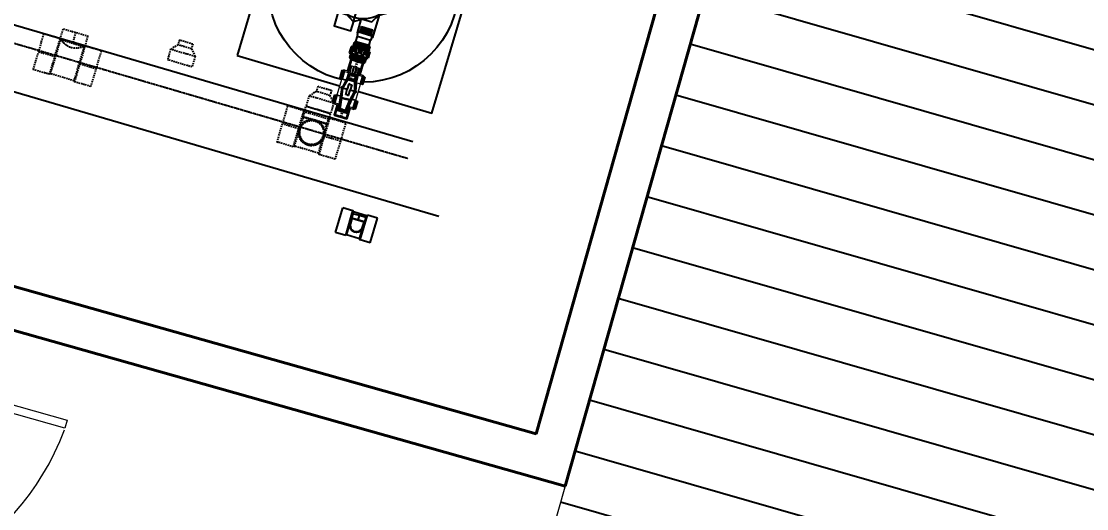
# Model space of a CAD drawing. Header units: millimetres. Extents: x -361340115 to 361596335, y -276742102 to 277032639.
# Drawn here: x 158761 to 163796, y 175556 to 177861 of the extents above; entities that cross this region are included whole.
import ezdxf

# ---------------------------------------------------------------- set-up
doc = ezdxf.new("R2010")
doc.units = ezdxf.units.MM
doc.header["$MEASUREMENT"] = 0
doc.linetypes.add('CENTER', pattern=[2, 1.25, -0.25, 0.25, -0.25])
doc.linetypes.add('COLD_WATER', pattern=[10.5, 6.5, -2, 0, -2])
for name, color, linetype in [('A-CORE-OTLN', 160, 'Continuous'), ('A-WALL-PATT', 251, 'Continuous'), ('H-N-FITTING-35', 2, 'Continuous'), ('ID BDS LINE -RED', 1, 'Continuous'), ('MEP-H-N-CWATR-50CW', 3, 'COLD_WATER')]:
    doc.layers.add(name, color=color, linetype=linetype)
for name, color, linetype, lineweight in [('A-DOOR', 1, 'Continuous', 9), ('H-ONG NUOC LANH', 3, 'Continuous', 35), ('KT-Net cat', 1, 'Continuous', 40), ('KT-Net thay', 7, 'Continuous', 15), ('L3-TBCQ', 147, 'Continuous', 13)]:
    doc.layers.add(name, color=color, linetype=linetype, lineweight=lineweight)
doc.layers.add('MEP', color=130, linetype='Continuous', plot=False)

# ---------------------------------------------------------------- blocks, each defined once
blk = doc.blocks.new('1.2 clear door')
for points in [[(50, 200), (50, 1400), (90, 1400), (90, 200)], [(0, 0), (50, 0), (50, 200), (0, 200)], [(1250, 0), (1300, 0), (1300, 200), (1250, 200)]]:
    blk.add_lwpolyline(points, close=True)
at = {"color": 8}
blk.add_arc((-2.6, 150), 1253.7, 2.4839, 85.3943, dxfattribs=at)
blk = doc.blocks.new('SAND FILTER')
for p, q in [((498.9, -450.3), (228.7, -293.5)), ((460.7, -510.1), (204.6, -331.2)), ((480, -311), (480, -649.4))]:
    blk.add_line(p, q)
blk.add_lwpolyline([(0, -960.2), (960, -960.2), (960, -0.2), (0, -0.2)], close=True)
for points in [[(502.7, -324.3), (502.7, -283.1), (571, -283.1), (571, -360.3)], [(440.5, -333.7), (395.2, -333.7), (372.5, -373)], [(522.6, -335.8), (479.8, -311), (436.9, -335.8)], [(587, -373), (564.4, -333.7), (519, -333.7)], [(376.1, -370.9), (333.3, -395.6), (333.3, -445.1)], [(626.3, -445.1), (626.3, -395.6), (583.4, -370.9)], [(333.3, -440.9), (310.6, -480.2), (333.3, -519.5)], [(626.3, -519.5), (649, -480.2), (626.3, -440.9)], [(333.5, -515.3), (333.5, -564.8), (376.4, -589.5)], [(583.4, -589.5), (626.3, -564.8), (626.3, -515.3)], [(372.8, -587.4), (395.4, -626.7), (440.7, -626.7)], [(512.4, -630.6), (512.4, -696), (590, -696), (590, -585.8)], [(519.3, -626.7), (564.6, -626.7), (587.2, -587.4)], [(399.3, -626.7), (399.3, -696), (481.8, -696), (481.8, -648.2)], [(436.9, -624.6), (479.8, -649.4), (522.6, -624.6)]]:
    blk.add_lwpolyline(points)
for radius in [450, 150.6, 54.2]:
    blk.add_circle((479.8, -480.2), radius)
for centre, radius, start, end in [((216.7, -312.4), 22.4, 57.4635, 237.4635), ((479.8, -480.2), 35.5, 230.4775, 64.4496)]:
    blk.add_arc(centre, radius, start, end)
blk = doc.blocks.new('rac co')
for p, q in [((-70.2, 99.7), (-69.8, 99.7)), ((-69.8, 99.7), (-69.8, 71.9)), ((-69.8, 99.7), (-65.4, 99.7)), ((65.8, 102.4), (-65.8, 102.4)), ((-65.4, 99.7), (-65.4, 71.9)), ((64.6, 104.8), (-64.6, 104.8)), ((-64.1, 99.7), (-64.1, 71.9)), ((-64.1, 99.7), (-56.8, 99.7)), ((-56.8, 99.7), (-56.8, 71.9)), ((-56.8, 99.7), (-53, 99.7)), ((54.1, 112.1), (-54.1, 112.1)), ((-53, 99.7), (-53, 71.9)), ((-41.3, 99.7), (-41.3, 71.9)), ((-41.3, 99.7), (-28.6, 99.7)), ((-28.6, 99.7), (-28.6, 71.9)), ((-28.6, 99.7), (-26.4, 99.7)), ((-26.4, 99.7), (-26.4, 71.9)), ((-7.3, 99.7), (-7.3, 71.9)), ((-7.3, 99.7), (7.3, 99.7)), ((7.3, 99.7), (7.3, 71.9)), ((26.4, 99.7), (26.4, 71.9)), ((26.4, 99.7), (28.6, 99.7)), ((28.6, 99.7), (28.6, 71.9)), ((28.6, 99.7), (41.3, 99.7)), ((41.3, 99.7), (41.3, 71.9)), ((53, 99.7), (53, 71.9)), ((53, 99.7), (56.8, 99.7)), ((56.8, 99.7), (56.8, 71.9)), ((56.8, 99.7), (64.1, 99.7)), ((64.1, 99.7), (64.1, 71.9)), ((65.4, 99.7), (65.4, 71.9)), ((65.4, 99.7), (69.8, 99.7)), ((69.8, 99.7), (69.8, 71.9)), ((69.8, 99.7), (70.2, 99.7)), ((-78.2, 60.9), (-84.2, 54.9)), ((-61.9, 41.7), (-84.2, 41.7)), ((-84.2, 0), (-79.5, 0)), ((-79.5, 0), (-79.5, 41.7)), ((70.2, 60.9), (-70.2, 60.9)), ((-64.1, 71.9), (-69.8, 71.9)), ((-61.9, 0), (-61.9, 41.7)), ((-61.9, 0), (-42.9, 0)), ((-41.3, 71.9), (-56.8, 71.9)), ((-42.9, 0), (-42.9, 41.7)), ((-11, 41.7), (-42.9, 41.7)), ((-42.9, 0), (-39.6, 0)), ((-39.6, 0), (-39.6, 41.7)), ((-7.3, 71.9), (-28.6, 71.9)), ((-11, 0), (-11, 41.7)), ((-11, 0), (11, 0)), ((28.6, 71.9), (7.3, 71.9)), ((11, 0), (11, 41.7)), ((42.9, 41.7), (11, 41.7)), ((39.6, 0), (39.6, 41.7)), ((39.6, 0), (42.9, 0)), ((56.8, 71.9), (41.3, 71.9)), ((42.9, 0), (42.9, 41.7)), ((42.9, 0), (61.9, 0)), ((61.9, 0), (61.9, 41.7)), ((84.2, 41.7), (61.9, 41.7)), ((69.8, 71.9), (64.1, 71.9)), ((78.2, 60.9), (84.2, 54.9)), ((79.5, 0), (79.5, 41.7)), ((79.5, 0), (84.2, 0)), ((-84.2, -1.6), (-78.2, -7.6)), ((70.2, -7.6), (-70.2, -7.6)), ((-70.2, -46.4), (-69.8, -46.4)), ((-69.8, -46.4), (-69.8, -18.6)), ((-64.1, -18.6), (-69.8, -18.6)), ((-69.8, -46.4), (-65.4, -46.4)), ((65.8, -49.1), (-65.8, -49.1)), ((-65.4, -46.4), (-65.4, -18.6)), ((64.6, -51.5), (-64.6, -51.5)), ((-64.1, -46.4), (-64.1, -18.6)), ((-64.1, -46.4), (-56.8, -46.4)), ((-56.8, -46.4), (-56.8, -18.6)), ((-41.3, -18.6), (-56.8, -18.6)), ((-56.8, -46.4), (-53, -46.4)), ((54.1, -58.9), (-54.1, -58.9)), ((-53, -46.4), (-53, -18.6)), ((-41.3, -46.4), (-41.3, -18.6)), ((-41.3, -46.4), (-28.6, -46.4)), ((-28.6, -46.4), (-28.6, -18.6)), ((-7.3, -18.6), (-28.6, -18.6)), ((-28.6, -46.4), (-26.4, -46.4)), ((-26.4, -46.4), (-26.4, -18.6)), ((-7.3, -46.4), (-7.3, -18.6)), ((-7.3, -46.4), (7.3, -46.4)), ((7.3, -46.4), (7.3, -18.6)), ((28.6, -18.6), (7.3, -18.6)), ((26.4, -46.4), (26.4, -18.6)), ((26.4, -46.4), (28.6, -46.4)), ((28.6, -46.4), (28.6, -18.6)), ((28.6, -46.4), (41.3, -46.4)), ((41.3, -46.4), (41.3, -18.6)), ((56.8, -18.6), (41.3, -18.6)), ((53, -46.4), (53, -18.6)), ((53, -46.4), (56.8, -46.4)), ((56.8, -46.4), (56.8, -18.6)), ((56.8, -46.4), (64.1, -46.4)), ((64.1, -46.4), (64.1, -18.6)), ((69.8, -18.6), (64.1, -18.6)), ((65.4, -46.4), (65.4, -18.6)), ((65.4, -46.4), (69.8, -46.4)), ((69.8, -46.4), (69.8, -18.6)), ((69.8, -46.4), (70.2, -46.4)), ((84.2, -1.6), (78.2, -7.6))]:
    blk.add_line(p, q)
for points in [[(-84.2, -1.6), (-84.2, 54.9)], [(-78.2, 60.9), (78.2, 60.9)], [(84.2, 54.9), (84.2, -1.6)], [(78.2, -7.6), (-78.2, -7.6)]]:
    blk.add_lwpolyline(points)
for centre, start, end in [((-62.9, 102.4), 125, 180), ((62.9, 102.4), 0, 55), ((-62.9, -49.1), 180, 235), ((62.9, -49.1), 305, 0)]:
    blk.add_arc(centre, 2.93, start, end)
for points in [[(-70.2, 99.7), (-70.2, 60.9)], [(-65.8, 102.4), (-65.8, 99.7)], [(-54.1, 112.1), (-64.6, 104.8)], [(64.6, 104.8), (54.1, 112.1)], [(65.8, 99.7), (65.8, 102.4)], [(70.2, 60.9), (70.2, 99.7)], [(-70.2, -46.4), (-70.2, -7.6)], [(-65.8, -49.1), (-65.8, -46.4)], [(-54.1, -58.9), (-64.6, -51.5)], [(64.6, -51.5), (54.1, -58.9)], [(65.8, -46.4), (65.8, -49.1)], [(70.2, -7.6), (70.2, -46.4)]]:
    blk.add_open_spline(points, degree=1)
blk = doc.blocks.new('*U247')
at = {"lineweight": 25}
blk.add_line((30.5, 30), (30.5, -30), dxfattribs=at)
blk.add_wipeout([(-51.7, -35.8), (-51.7, 35.8), (-24, 35.8), (-20.8, 39), (-3.2, 39), (0, 35.8), (0, -35.8), (-3.2, -39), (-20.8, -39), (-24, -35.8)], dxfattribs=at)
for p, q in [((-51.7, 35.8), (-51.7, -35.8)), ((-51.7, 35.8), (-24, 35.8)), ((-24, 35.8), (-20.8, 39)), ((-24, 35.8), (-24, -35.8)), ((-3.2, 39), (-20.8, 39)), ((0, 35.8), (-3.2, 39)), ((0, 35.8), (0, -35.8)), ((3, 33.1), (0, 30)), ((3, -33.1), (3, 33.1)), ((3, 33.1), (6.1, 30)), ((9.1, 33.1), (6.1, 30)), ((6.1, 30), (6.1, -30)), ((9.1, -33.1), (9.1, 33.1)), ((9.1, 33.1), (12.2, 30)), ((15.2, 33.1), (12.2, 30)), ((12.2, 30), (12.2, -30)), ((15.2, -33.1), (15.2, 33.1)), ((15.2, 33.1), (18.3, 30)), ((21.3, 33.1), (18.3, 30)), ((18.3, 30), (18.3, -30)), ((21.3, -33.1), (21.3, 33.1)), ((21.3, 33.1), (24.4, 30)), ((27.4, 33.1), (24.4, 30)), ((24.4, 30), (24.4, -30)), ((27.4, -33.1), (27.4, 33.1)), ((27.4, 33.1), (30.5, 30)), ((-51.7, -35.8), (-24, -35.8)), ((-24, -35.8), (-20.8, -39)), ((-20.8, -39), (-3.2, -39)), ((0, -35.8), (-3.2, -39)), ((3, -33.1), (0, -30)), ((3, -33.1), (6.1, -30)), ((9.1, -33.1), (6.1, -30)), ((9.1, -33.1), (12.2, -30)), ((15.2, -33.1), (12.2, -30)), ((15.2, -33.1), (18.3, -30)), ((21.3, -33.1), (18.3, -30)), ((21.3, -33.1), (24.4, -30)), ((27.4, -33.1), (24.4, -30)), ((27.4, -33.1), (30.5, -30))]:
    blk.add_line(p, q, dxfattribs=at)
blk = doc.blocks.new('*U242')
blk.add_wipeout([(-2.2, 30), (270.6, 30), (270.6, -30), (-2.2, -30)])
at = {"color": 8, "linetype": 'COLD_WATER'}
blk.add_line((-2.2, 0), (270.6, 0), dxfattribs=at)
blk.add_lwpolyline([(-2.2, -30), (270.6, -30), (270.6, 30), (-2.2, 30)], close=True)
blk = doc.blocks.new('*U248')
blk.add_wipeout([(-43, 31.7), (-16.1, 31.7), (-16.1, 46.8), (-10.4, 56.8), (-10.3, 56.8), (-9.4, 58.1), (27.5, 58.1), (27.5, 45.8), (106.5, 45.8), (106.5, 49.1), (108.4, 49.1), (108.4, 58.1), (145.3, 58.1), (146.2, 56.8), (146.3, 56.8), (152.1, 46.8), (152.1, 31.7), (178.9, 31.7), (178.9, -31.7), (152.1, -31.7), (152.1, -46.7), (146.3, -56.7), (146.2, -56.7), (145.3, -58), (108.4, -58), (108.4, -49.1), (106.5, -49.1), (106.5, -45.8), (29.4, -45.8), (29.4, -49.1), (27.5, -49.1), (27.5, -58), (-9.4, -58), (-10.3, -56.7), (-10.4, -56.7), (-16.1, -46.7), (-16.1, -31.7), (-43, -31.7)]).translate(0, 0, -152.4).dxf.layer = 'L3-TBCQ'
at = {"layer": 'ID BDS LINE -RED'}
for p, q in [((-6.8, 18.6, -18.7), (68, 32.9, -18.7)), ((0, 13), (-6.8, 18.6, -18.7)), ((-6.8, 18.6, -18.7), (-6.8, 0, -18.7)), ((-6.8, -18.6, -18.7), (-6.8, 0, -18.7)), ((21.2, 17), (0, 13)), ((0, 13), (0, 0)), ((0, -13), (0, 0)), ((14, 0), (14, 9.6)), ((14, 9.6), (21.9, 9.6, -3.6)), ((14, 0), (14, -9.6)), ((22.7, 18.6, -3.6), (21.2, 18.4, -3.6)), ((21.2, 18.4, -3.6), (21.2, 17)), ((21.2, 17), (21.2, 9.6, -3.6)), ((21.9, 9.6, -3.6), (21.9, 0, -3.6)), ((21.9, -9.6, -3.6), (21.9, 0, -3.6)), ((68, 30.4, -11.7), (22.6, 18.7, -3.7)), ((22.6, 18.7, -3.7), (22.7, 18.6, -3.6)), ((22.7, 0, -3.6), (22.7, 18.6, -3.6)), ((22.7, 0, -3.6), (22.7, -18.6, -3.6)), ((66.8, 29.2, -9.1), (23, 17.5, -1.4)), ((23, 17.5, -1.4), (23, 0, -1.4)), ((23, -17.5, -1.4), (23, 0, -1.4)), ((41.7, 0, -4.7), (41.7, 7, -4.7)), ((41.7, 7, -4.7), (68, 7, -9.3)), ((41.7, 0, -4.7), (41.7, -7, -4.7)), ((68, 29.2, -11.7), (66.8, 29.2, -9.1)), ((173.1, 18.6, -18.7), (68, 32.9, -18.7)), ((113.3, 21.2, -3.7), (68, 30.4, -11.7)), ((69.4, 29.2, -9.1), (68, 29.2, -11.7)), ((68, 29.2, -11.7), (68, 7, -9.3)), ((94.2, 7, -4.7), (68, 7, -9.3)), ((112.9, 20.1, -1.4), (69.4, 29.2, -9.1)), ((94.2, 0, -4.7), (94.2, 7, -4.7)), ((94.2, 0, -4.7), (94.2, -7, -4.7)), ((113.3, 20.9, -3.7), (112.9, 20.1, -1.4)), ((112.9, 20.1, -1.4), (112.9, 0, -1.4)), ((112.9, -20.1, -1.4), (112.9, 0, -1.4)), ((113.3, 21.2, -3.7), (113.2, 0, -3.6)), ((113.3, -21.2, -3.7), (113.2, 0, -3.6)), ((114.7, 21, -3.6), (113.3, 21.2, -3.7)), ((114.7, 21, -3.6), (114.7, 0, 2.3)), ((166.3, 12.6), (114.7, 19.7)), ((114.7, -21, -3.6), (114.7, 0, 2.3)), ((166.3, 12.6), (173.1, 18.6, -18.7)), ((166.3, 0), (166.3, 12.6)), ((166.3, 0), (166.3, -12.6)), ((173.1, 18.6, -18.7), (173.1, 0, -18.7)), ((173.1, -18.6, -18.7), (173.1, 0, -18.7)), ((0, -13), (-6.8, -18.6, -18.7)), ((-6.8, -18.6, -18.7), (68, -32.9, -18.7)), ((21.2, -17), (0, -13)), ((14, -9.6), (21.9, -9.6, -3.6)), ((21.2, -17), (21.2, -9.6, -3.6)), ((21.2, -18.4, -3.6), (21.2, -17)), ((22.7, -18.6, -3.6), (21.2, -18.4, -3.6)), ((22.6, -18.7, -3.7), (22.7, -18.6, -3.6)), ((68, -30.4, -11.7), (22.6, -18.7, -3.7)), ((66.8, -29.2, -9.1), (23, -17.5, -1.4)), ((41.7, -7, -4.7), (68, -7, -9.3)), ((68, -29.2, -11.7), (66.8, -29.2, -9.1)), ((68, -29.2, -11.7), (68, -7, -9.3)), ((94.2, -7, -4.7), (68, -7, -9.3)), ((173.1, -18.6, -18.7), (68, -32.9, -18.7)), ((113.3, -21.2, -3.7), (68, -30.4, -11.7)), ((69.4, -29.2, -9.1), (68, -29.2, -11.7)), ((112.9, -20.1, -1.4), (69.4, -29.2, -9.1)), ((113.3, -20.9, -3.7), (112.9, -20.1, -1.4)), ((114.7, -21, -3.6), (113.3, -21.2, -3.7)), ((166.3, -12.6), (114.7, -19.7)), ((166.3, -12.6), (173.1, -18.6, -18.7))]:
    blk.add_line(p, q, dxfattribs=at)
at = {"layer": 'L3-TBCQ'}
for p, q in [((-16.1, 46.8, -154.9), (-10.4, 56.8, -154.9)), ((-10.4, 56.8, -154.9), (-10.3, 56.8, -149.6)), ((-10.3, 56.8, -149.6), (-9.4, 58.1, -148.5)), ((-9.4, 50.8, -126), (-10.3, 49, -125.8)), ((-9.4, 58.1, -148.5), (27.5, 58.1, -148.5)), ((-9.4, 58.1, -148.5), (-9.4, 50.8, -126)), ((27.5, 55.6, -136.8), (-9.4, 55.6, -136.8)), ((27.5, 50.8, -126), (-9.4, 50.8, -126)), ((27.5, 58.1, -148.5), (27.5, 25.2, -103.1)), ((145.3, 58.1, -148.5), (108.4, 58.1, -148.5)), ((108.4, 58.1, -148.5), (108.4, 27.4, -106.2)), ((108.4, 55.6, -136.8), (145.3, 55.6, -136.8)), ((108.4, 50.8, -126), (145.3, 50.8, -126)), ((146.2, 56.8, -149.6), (145.3, 58.1, -148.5)), ((145.3, 58.1, -148.5), (145.3, 50.8, -126)), ((145.3, 50.8, -126), (146.2, 49, -125.8)), ((146.3, 56.8, -154.9), (146.2, 56.8, -149.6)), ((152.1, 46.8, -154.9), (146.3, 56.8, -154.9)), ((-43, 31.7, -152.4), (-43, -31.7, -152.4)), ((-43, 31.7, -152.4), (-13.8, 31.7, -152.4)), ((-13.8, 31.2, -152.8), (-43, 31.2, -152.4)), ((-43, 29.6, -143.4), (-13.8, 29.7, -143.4)), ((-13.8, 27.2, -139.5), (-43, 27.2, -139.5)), ((-43, 21.7, -131.7), (-13.8, 21.7, -131.7)), ((-13.8, 17.8, -128.6), (-43, 17.8, -128.6)), ((-43, 9.5, -124.6), (-13.8, 9.5, -124.6)), ((-13.8, 4.6, -123.5), (-43, 4.6, -123.5)), ((-16.1, 46.8, -154.9), (-16.1, 31.8, -152.4)), ((-13.8, 31.2, -152.8), (-13.8, 31.7, -152.4)), ((-13.8, 29.7, -143.4), (-13.8, 27.3, -139.5)), ((-13.8, 29.6, -143.4), (-13.8, 27.2, -139.5)), ((-13.8, 21.8, -131.7), (-13.8, 17.9, -128.6)), ((-13.8, 21.7, -131.7), (-13.8, 17.8, -128.6)), ((-13.8, 9.6, -124.6), (-13.8, 4.7, -123.5)), ((-13.8, 9.5, -124.6), (-13.8, 4.6, -123.5)), ((-10.3, 49, -125.8), (-10.4, 46.9, -186.9)), ((-10.4, 46.9, -186.9), (-10.4, 44.9, -120.1)), ((-10.4, 44.9, -120.1), (-10.3, 43.6, -191.3)), ((-10.3, 49, -125.8), (27.5, 49, -125.8)), ((-10.3, 43.6, -191.3), (-10.3, 42.8, -117.3)), ((-10.3, 42.8, -117.3), (-9.4, 43.3, -115.6)), ((-10.3, 22.6, -102.6), (-9.4, 24.2, -101.7)), ((14.2, 22.6, -102.6), (-10.3, 22.6, -102.6)), ((-10.3, 22.6, -102.6), (-10.3, -22.5, -102.6)), ((-9.4, 43.3, -115.6), (27.5, 43.3, -115.6)), ((-9.4, 43.3, -115.6), (-9.4, 24.2, -101.7)), ((-9.4, 24.2, -101.7), (22.2, 24.2, -101.7)), ((106.5, 45.8, -154.9), (27.5, 45.8, -172.5)), ((67.7, 38.7, -73.6), (58.7, 31.2, -73.6)), ((68, 38.8, -73.6), (67.7, 38.7, -73.6)), ((68.3, 38.7, -73.6), (68, 38.8, -73.6)), ((77.3, 31.7, -68.4), (68.3, 38.7, -73.6)), ((146.2, 49, -125.8), (106.5, 49.1, -154.9)), ((106.5, 49.1, -154.9), (106.5, 45.8, -154.9)), ((106.5, 45.8, -154.9), (106.5, 27.7, -188.8)), ((145.3, 43.3, -115.6), (108.4, 43.3, -115.6)), ((145.3, 24.2, -101.7), (132.3, 24.2, -101.7)), ((143.6, 22.6, -102.6), (146.2, 22.6, -102.6)), ((146.2, 42.8, -117.3), (145.3, 43.3, -115.6)), ((145.3, 43.3, -115.6), (145.3, 24.2, -101.7)), ((146.2, 22.6, -102.6), (145.3, 24.2, -101.7)), ((146.2, 49, -125.8), (146.3, 46.9, -186.9)), ((146.3, 44.9, -120.1), (146.2, 43.6, -191.3)), ((146.2, 43.6, -191.3), (146.2, 42.8, -117.3)), ((146.3, 46.9, -186.9), (146.3, 44.9, -120.1)), ((178.9, 31.7, -152.4), (149.7, 31.7, -152.4)), ((149.7, 31.2, -152.8), (149.7, 31.7, -152.4)), ((149.7, 31.2, -152.8), (178.9, 31.2, -152.4)), ((178.9, 29.6, -143.4), (149.7, 29.7, -143.4)), ((149.7, 29.7, -143.4), (149.7, 27.3, -139.5)), ((149.7, 29.6, -143.4), (149.7, 27.2, -139.5)), ((149.7, 27.2, -139.5), (178.9, 27.2, -139.5)), ((149.7, 21.8, -131.7), (149.7, 21.8, -131.7)), ((178.9, 21.7, -131.7), (149.7, 21.7, -131.7)), ((152.1, 46.8, -154.9), (152.1, 31.8, -152.4)), ((173.1, 17.8, -128.6), (178.9, 17.8, -128.6)), ((178.9, 9.5, -124.6), (173.1, 9.5, -124.6)), ((173.1, 4.6, -123.5), (178.9, 4.6, -123.5)), ((178.9, 31.7, -152.4), (178.9, -31.7, -152.4)), ((-13.8, -4.6, -123.5), (-43, -4.6, -123.5)), ((-43, -9.5, -124.6), (-13.8, -9.5, -124.6)), ((-13.8, -17.8, -128.6), (-43, -17.8, -128.6)), ((-43, -21.7, -131.7), (-13.8, -21.7, -131.7)), ((-13.8, -27.2, -139.5), (-43, -27.2, -139.5)), ((-43, -29.6, -143.4), (-13.8, -29.6, -143.4)), ((-13.8, -31.2, -152.8), (-43, -31.2, -152.4)), ((-43, -31.7, -152.4), (-13.8, -31.7, -152.4)), ((-16.1, -46.7, -154.9), (-16.1, -31.7, -152.4)), ((-16.1, -46.7, -154.9), (-10.4, -56.7, -154.9)), ((-13.8, -9.5, -124.6), (-13.8, -4.6, -123.5)), ((-13.8, -21.7, -131.7), (-13.8, -17.8, -128.6)), ((-13.8, -29.6, -143.4), (-13.8, -27.2, -139.5)), ((-13.8, -31.7, -152.4), (-13.8, -31.2, -152.8)), ((-10.4, -44.8, -120.1), (-10.3, -43.5, -191.3)), ((-10.4, -46.8, -186.9), (-10.4, -44.8, -120.1)), ((-10.3, -48.9, -125.8), (-10.4, -46.8, -186.9)), ((13.7, -22.5, -102.6), (-10.3, -22.5, -102.6)), ((-10.3, -22.5, -102.6), (-9.4, -24.1, -101.7)), ((-10.3, -43.5, -191.3), (-10.3, -42.7, -117.3)), ((-10.3, -42.7, -117.3), (-9.4, -43.2, -115.6)), ((-9.4, -50.7, -126), (-10.3, -48.9, -125.8)), ((-10.3, -48.9, -125.8), (27.5, -48.9, -125.8)), ((-9.4, -43.2, -115.6), (-9.4, -24.1, -101.7)), ((-9.4, -24.1, -101.7), (21.7, -24.1, -101.7)), ((-9.4, -43.2, -115.6), (27.5, -43.2, -115.6)), ((27.5, -58, -148.5), (27.5, -25.2, -103.2)), ((27.5, -49.1, -154.9), (29.4, -49.1, -154.9)), ((29.4, -45.8, -154.9), (29.4, -25.5, -192.8)), ((106.5, -45.8, -154.9), (29.4, -45.8, -172.1)), ((29.4, -49.1, -154.9), (29.4, -45.8, -154.9)), ((67.7, -38.7, -73.6), (58.7, -31.2, -73.6)), ((68, -38.8, -73.6), (67.7, -38.7, -73.6)), ((68.3, -38.7, -73.6), (68, -38.8, -73.6)), ((77.3, -31.7, -68.4), (68.3, -38.7, -73.6)), ((106.5, -45.8, -154.9), (106.5, -27.7, -188.8)), ((106.5, -49.1, -154.9), (106.5, -45.8, -154.9)), ((108.4, -49.1, -154.9), (106.5, -49.1, -154.9)), ((108.4, -58, -148.5), (108.4, -27.4, -106.3)), ((145.3, -43.2, -115.6), (108.4, -43.2, -115.6)), ((146.2, -48.9, -125.8), (108.4, -48.9, -125.8)), ((145.3, -24.1, -101.7), (133, -24.1, -101.7)), ((144.3, -22.5, -102.6), (146.2, -22.5, -102.6)), ((146.2, -22.5, -102.6), (145.3, -24.1, -101.7)), ((145.3, -43.2, -115.6), (145.3, -24.1, -101.7)), ((146.2, -42.7, -117.3), (145.3, -43.2, -115.6)), ((145.3, -50.7, -126), (146.2, -48.9, -125.8)), ((146.2, -43.5, -191.3), (146.2, -42.7, -117.3)), ((146.3, -44.8, -120.1), (146.2, -43.5, -191.3)), ((146.2, -48.9, -125.8), (146.3, -46.8, -186.9)), ((146.3, -46.8, -186.9), (146.3, -44.8, -120.1)), ((152.1, -46.7, -154.9), (146.3, -56.7, -154.9)), ((178.9, -21.7, -131.7), (149.7, -21.7, -131.7)), ((149.7, -29.6, -143.4), (149.7, -27.2, -139.5)), ((149.7, -27.2, -139.5), (178.9, -27.2, -139.5)), ((178.9, -29.6, -143.4), (149.7, -29.6, -143.4)), ((149.7, -31.2, -152.8), (178.9, -31.2, -152.4)), ((149.7, -31.7, -152.4), (149.7, -31.2, -152.8)), ((178.9, -31.7, -152.4), (149.7, -31.7, -152.4)), ((152.1, -46.7, -154.9), (152.1, -31.7, -152.4)), ((173.1, -4.6, -123.5), (178.9, -4.6, -123.5)), ((178.9, -9.5, -124.6), (173.1, -9.5, -124.6)), ((173.1, -17.8, -128.6), (178.9, -17.8, -128.6)), ((-10.4, -56.7, -154.9), (-10.3, -56.7, -149.6)), ((-10.3, -56.7, -149.6), (-9.4, -58, -148.5)), ((-9.4, -58, -148.5), (-9.4, -50.7, -126)), ((27.5, -50.7, -126), (-9.4, -50.7, -126)), ((27.5, -55.5, -136.8), (-9.4, -55.5, -136.8)), ((-9.4, -58, -148.5), (27.5, -58, -148.5)), ((108.4, -50.7, -126), (145.3, -50.7, -126)), ((108.4, -55.5, -136.8), (145.3, -55.5, -136.8)), ((145.3, -58, -148.5), (108.4, -58, -148.5)), ((145.3, -58, -148.5), (145.3, -50.7, -126)), ((146.2, -56.7, -149.6), (145.3, -58, -148.5)), ((146.3, -56.7, -154.9), (146.2, -56.7, -149.6))]:
    blk.add_line(p, q, dxfattribs=at)
blk = doc.blocks.new('A$C053B194D')
at = {"layer": 'H-ONG NUOC LANH', "xscale": 0.5227200000000002, "yscale": 0.5227200000000002, "zscale": 0.5227200000000002}
blk.add_blockref('rac co', (0, 77.3), dxfattribs=at)
at = {"layer": 'H-ONG NUOC LANH', "rotation": 90}
blk.add_blockref('*U242', (0, 138.1), dxfattribs=at)
at = {"layer": 'H-ONG NUOC LANH', "xscale": 0.9, "yscale": 0.9, "zscale": 0.9, "rotation": 269.9999999999999}
blk.add_blockref('*U247', (0, 0), dxfattribs=at)
at = {"layer": 'ID BDS LINE -RED', "rotation": 90}
blk.add_blockref('*U248', (0, 207.4, 4.7), dxfattribs=at)
blk = doc.blocks.new('TEE-100x50(UP90)')
for p, q in [((-35.5, 60.5), (-85.5, 60.5)), ((-85.5, -60.5), (-85.5, 60.5)), ((-32, 57), (-35.5, 60.5)), ((32, 57), (-32, 57)), ((32, 57), (35.5, 60.5)), ((85.5, 60.5), (35.5, 60.5)), ((85.5, -60.5), (85.5, 60.5)), ((-35.5, -60.5), (-85.5, -60.5)), ((-32, -57), (-35.5, -60.5)), ((32, -57), (-32, -57)), ((32, -57), (35.5, -60.5)), ((85.5, -60.5), (35.5, -60.5))]:
    blk.add_line(p, q)
at = {"color": 8}
for p, q in [((-35.5, -60.5), (-35.5, 60.5)), ((-32, 9.9), (-32, 57)), ((32, 9.9), (32, 57)), ((35.5, -60.5), (35.5, 60.5)), ((-32, -57), (-32, -9.9)), ((32, -57), (32, -9.9))]:
    blk.add_line(p, q, dxfattribs=at)
at = {"color": 7}
blk.add_circle((0, 0), 33.5, dxfattribs=at)
blk.add_circle((0, 0), 30)
blk = doc.blocks.new('*U307')
blk.add_blockref('TEE-100x50(UP90)', (0, 0))
blk = doc.blocks.new('ELB90-50(DN90)DN')
at = {"color": 8}
blk.add_wipeout([(-32, -48), (-32, -26), (-30, -24), (-30, -11.1), (-32, 0), (-29.8, 11.6), (-25.4, 19.5), (-19.5, 25.3), (-10.9, 30.1), (-3, 31.9), (6.1, 31.4), (14.7, 28.4), (21.3, 23.9), (26.2, 18.4), (30, 11.1), (31.9, 2.7), (32, 0), (31.3, -6.7), (30, -11.1), (30, -24), (32, -26), (32, -48)], dxfattribs=at)
for p, q in [((-30, -24), (-32, -26)), ((-32, -26), (32, -26)), ((-30, -24), (30, -24)), ((0, -26), (0, -48)), ((30, -24), (32, -26))]:
    blk.add_line(p, q, dxfattribs=at)
for p, q in [((-32, -48), (-32, -26)), ((-32, -48), (0, -48)), ((-30, 0), (-30, -24)), ((0, -48), (32, -48)), ((30, -24), (30, 0)), ((32, -48), (32, -26))]:
    blk.add_line(p, q)
at = {"color": 7}
blk.add_arc((0, 0), 32, 339.6359, 200.3641, dxfattribs=at)
blk.add_arc((0, 0), 30, 0, 180.0002)
blk = doc.blocks.new('*U305')
blk.add_blockref('ELB90-50(DN90)DN', (0, 0))
blk = doc.blocks.new('RED-100x50(SIDE)DN')
for p, q in [((0, -60.5), (0, 60.5)), ((51.3, 60.5), (0, 60.5)), ((81.3, 33.5), (51.3, 60.5)), ((105, 33.5), (81.3, 33.5)), ((105, -33.5), (105, 33.5)), ((81.3, -33.5), (51.3, -60.5)), ((105, -33.5), (81.3, -33.5)), ((51.3, -60.5), (0, -60.5))]:
    blk.add_line(p, q)
at = {"color": 8}
for p, q in [((51.3, -60.5), (51.3, 60.5)), ((81.3, -33.5), (81.3, 33.5))]:
    blk.add_line(p, q, dxfattribs=at)
blk = doc.blocks.new('RED100X50DN')
blk.add_blockref('RED-100x50(SIDE)DN', (0, 0))
blk = doc.blocks.new('TEE-150x100(UP90)')
for p, q in [((-63.5, 89), (-143.5, 89)), ((-143.5, -89), (-143.5, 89)), ((-58.5, 84), (-63.5, 89)), ((58.5, 84), (-58.5, 84)), ((58.5, 84), (63.5, 89)), ((143.5, 89), (63.5, 89)), ((143.5, -89), (143.5, 89)), ((-63.5, -89), (-143.5, -89)), ((-58.5, -84), (-63.5, -89)), ((58.5, -84), (-58.5, -84)), ((58.5, -84), (63.5, -89)), ((143.5, -89), (63.5, -89))]:
    blk.add_line(p, q)
at = {"color": 8}
for p, q in [((-63.5, -89), (-63.5, 89)), ((-58.5, 20.5), (-58.5, 84)), ((58.5, 20.5), (58.5, 84)), ((63.5, -89), (63.5, 89)), ((-63.5, 0), (-143.5, 0)), ((-58.5, -84), (-58.5, -20.5)), ((58.5, -84), (58.5, -20.5)), ((143.5, 0), (63.5, 0))]:
    blk.add_line(p, q, dxfattribs=at)
at = {"color": 7}
blk.add_circle((0, 0), 62, dxfattribs=at)
blk.add_circle((0, 0), 57)
blk = doc.blocks.new('*U325')
blk.add_blockref('TEE-150x100(UP90)', (0, 0))
blk = doc.blocks.new('ELB90-100(DN90)DN')
for p, q in [((-57, -58.5), (-57, 0)), ((57, 0), (57, -58.5)), ((-57, -58.5), (-60.5, -62)), ((-60.5, -62), (-60.5, -112)), ((57, -58.5), (60.5, -62)), ((60.5, -62), (60.5, -112)), ((60.5, -112), (-60.5, -112))]:
    blk.add_line(p, q)
at = {"color": 8}
for p, q in [((60.5, -62), (-60.5, -62)), ((-57, -58.5), (57, -58.5))]:
    blk.add_line(p, q, dxfattribs=at)
at = {"color": 7}
for start, end in [(90, 199.5844), (340.4156, 90)]:
    blk.add_arc((0, 0), 60.5, start, end, dxfattribs=at)
blk.add_arc((0, 0), 57, 0, 180)
blk = doc.blocks.new('*U324')
at = {"rotation": 90.00000000000001}
blk.add_blockref('ELB90-100(DN90)DN', (0, 0), dxfattribs=at)
blk = doc.blocks.new('TEE-150x100(SIDE)')
for p, q in [((-61, 87), (-61, 137)), ((-61, 137), (61, 137)), ((61, 87), (61, 137)), ((-62, 88), (-142, 88)), ((-142, -88), (-142, 88)), ((142, 88), (62, 88)), ((142, -88), (142, 88)), ((-62, -88), (-142, -88)), ((-58, -84), (-62, -88)), ((58, -84), (-58, -84)), ((58, -84), (62, -88)), ((142, -88), (62, -88))]:
    blk.add_line(p, q)
at = {"color": 8}
for p, q in [((0, 137), (0, 87)), ((-58, 84), (-62, 88)), ((-62, -88), (-62, 88)), ((-61, 87), (-58, 84)), ((-61, 87), (61, 87)), ((-58, -84), (-58, 84)), ((55.5, 83), (-55.5, 83)), ((58, 84), (62, 88)), ((61, 87), (58, 84)), ((58, -84), (58, 84)), ((62, -88), (62, 88)), ((-142, 0), (-62, 0)), ((62, 0), (142, 0))]:
    blk.add_line(p, q, dxfattribs=at)
for points, knots in [([(-55.5, 83), (-56, 83.2), (-56.3, 83.3), (-57.1, 83.6), (-57.5, 83.8), (-57.8, 83.9), (-57.9, 83.9), (-58, 84), (-58, 84), (-58, 84)], [5.732094, 5.732094, 5.732094, 5.732094, 9.131674, 9.131674, 13.697511, 13.697511, 15.98043, 15.98043, 18.263348, 18.263348, 18.263348, 18.263348]), ([(55.5, 83), (55.2, 82.8), (54.9, 82.6), (53.9, 81.9), (53.2, 81.5), (51.8, 80.5), (51, 80), (49.2, 78.9), (48.2, 78.3), (46.1, 77), (45, 76.4), (42.7, 75), (41.5, 74.4), (39.1, 73), (37.7, 72.3), (35, 70.9), (33.5, 70.2), (30.5, 68.8), (28.9, 68.1), (25.6, 66.8), (23.9, 66.1), (20.4, 65), (18.6, 64.4), (15, 63.5), (13.2, 63.1), (9.4, 62.4), (7.5, 62.1), (3.8, 61.8), (1.9, 61.7), (-1.9, 61.7), (-3.8, 61.8), (-7.5, 62.1), (-9.4, 62.4), (-13.2, 63.1), (-15, 63.5), (-18.6, 64.4), (-20.4, 65), (-23.9, 66.1), (-25.6, 66.8), (-28.9, 68.1), (-30.5, 68.8), (-33.5, 70.2), (-35, 70.9), (-37.7, 72.3), (-39.1, 73), (-41.5, 74.4), (-42.7, 75), (-45, 76.4), (-46.1, 77), (-48.2, 78.3), (-49.2, 78.9), (-51, 80), (-51.8, 80.5), (-53.2, 81.5), (-53.9, 81.9), (-54.9, 82.6), (-55.2, 82.8), (-55.5, 83)], [102.431559, 102.431559, 102.431559, 102.431559, 106.337964, 106.337964, 111.906039, 111.906039, 117.474113, 117.474113, 123.042187, 123.042187, 128.610262, 128.610262, 134.178336, 134.178336, 139.814479, 139.814479, 145.450623, 145.450623, 151.086766, 151.086766, 156.722909, 156.722909, 162.359053, 162.359053, 167.995196, 167.995196, 173.631339, 173.631339, 179.267482, 179.267482, 184.903626, 184.903626, 190.539769, 190.539769, 196.175912, 196.175912, 201.812056, 201.812056, 207.448199, 207.448199, 213.084342, 213.084342, 218.720486, 218.720486, 224.356629, 224.356629, 229.924703, 229.924703, 235.492778, 235.492778, 241.060852, 241.060852, 246.628926, 246.628926, 252.197001, 252.197001, 256.103406, 256.103406, 256.103406, 256.103406]), ([(58, 84), (58, 84), (58, 84), (57.9, 83.9), (57.8, 83.9), (57.5, 83.8), (57.1, 83.6), (56.3, 83.3), (56, 83.2), (55.5, 83)], [18.263348, 18.263348, 18.263348, 18.263348, 20.546267, 20.546267, 22.829185, 22.829185, 27.395022, 27.395022, 30.794602, 30.794602, 30.794602, 30.794602])]:
    blk.add_open_spline(points, degree=3, knots=knots, dxfattribs=at)
blk = doc.blocks.new('*U326')
blk.add_blockref('TEE-150x100(SIDE)', (0, 0))
blk = doc.blocks.new('RKWEWE')
at = {"extrusion": (-4.61564e-07, -1.55959e-06, 1), "rotation": 343.4854083594666}
blk.add_blockref('*U307', (160345.7, 176896.1, -0.4), dxfattribs=at)
at = {"layer": 'H-N-FITTING-35', "extrusion": (-4.61564e-07, -1.55959e-06, 1), "rotation": 343.4854083594269}
blk.add_blockref('SAND FILTER', (160054.6, 178619.7, -0.4), dxfattribs=at)
at = {"layer": 'MEP-H-N-CWATR-50CW', "ltscale": 100, "extrusion": (-4.61564e-07, -1.55959e-06, 1)}
for name, p, rotation in [('*U326', (158979.4, 177676.9, -0.4), 343.4854083598254), ('RED100X50DN', (159510.6, 177662.1, -0.4), 73.4854083594245)]:
    blk.add_blockref(name, p, dxfattribs=dict(at, rotation=rotation))
at = {"color": 4, "extrusion": (-4.61564e-07, -1.55959e-06, 1), "rotation": 163.4854083594271}
blk.add_blockref('A$C053B194D', (160387, 177801.6, -0.4), dxfattribs=at)
at = {"extrusion": (-4.61564e-07, -1.55959e-06, 1), "rotation": 163.4854083581294}
blk.add_blockref('*U305', (160345.7, 176896.1, -0.4), dxfattribs=at)
at = {"layer": 'A-CORE-OTLN', "color": 3, "elevation": -0.1}
blk.add_lwpolyline([(154679.3, 186687.6), (163532.7, 184185.9), (161194.1, 175909.9), (152340.8, 178411.6), (154679.3, 186687.6)], dxfattribs=at)
at = {"layer": 'MEP-H-N-CWATR-50CW', "linetype": 'ByBlock', "extrusion": (-4.61564e-07, -1.55959e-06, 1)}
for p, q in [((160611.4, 177290.4, 0), (152772.3, 179585.6, 0)), ((160734, 176937.9, 0), (152895, 179233.1, 0))]:
    blk.add_line(p, q, dxfattribs=at)
at = {"layer": 'MEP-H-N-CWATR-50CW', "color": 8, "linetype": 'CENTER', "extrusion": (-4.61564e-07, -1.55959e-06, 1)}
blk.add_line((160587.9, 177211.3, 0), (152748.9, 179506.5, 0), dxfattribs=at)
at = {"layer": 'MEP-H-N-CWATR-50CW', "ltscale": 100, "extrusion": (-4.61564e-07, -1.55959e-06, 1)}
for name, p, rotation in [('RED100X50DN', (160165, 177442, -0.4), 73.4854083594245), ('*U325', (160133.1, 177334.6, -0.4), 343.4854083598254), ('*U324', (160133.1, 177334.6, -0.4), 73.4854083594221)]:
    blk.add_blockref(name, p, dxfattribs=dict(at, rotation=rotation))
blk = doc.blocks.new('A$Cd3fdeb23')
blk.add_blockref('RKWEWE', (-181388.2, -20650, 0))

msp = doc.modelspace()

# ---------------------------------------------------------------- hatches: boundary and pattern name
at = {"layer": 'A-WALL-PATT', "transparency": 33554618}
h = msp.add_hatch(dxfattribs=at)
h.set_pattern_fill('ANSI31', color=256, scale=2000, angle=-61)
h.paths.add_polyline_path([(154266.9, 136317.4), (153710, 134346.3), (157445.5, 133290.8), (159381.1, 140141), (156087, 141071.8), (157507.1, 146096.4), (156055, 146506.7), (156585.3, 148383.3), (158037.1, 147973.1), (162300.5, 163060.8), (160859.1, 163484.9), (161394, 165360.2), (162830.8, 164937.4), (167892.2, 182849.6), (165429.7, 183545.4), (165425.6, 183547.1), (163697.9, 184035.3), (151765.5, 141824.4), (142527.3, 144434.9), (141275.6, 139988.4)])
edge = h.paths.add_edge_path(flags=16)
edge.add_line((165425.5, 183546.6), (164955.1, 181881.8))
edge.add_line((164955.1, 181881.8), (165917.4, 181609.9))
edge.add_line((165917.4, 181609.9), (166387.8, 183274.7))
h.paths.add_polyline_path([(160725.4, 166913.4), (161687.8, 166641.5), (161190.2, 164880.4), (160227.8, 165152.3)], flags=16)
h.paths.add_polyline_path([(155994, 150169), (156956.3, 149897.1), (156458.7, 148136.1), (155496.4, 148408)], flags=16)

# ---------------------------------------------------------------- linework, layer by layer
at = {"layer": 'KT-Net cat', "extrusion": (-6.01079e-07, 3.79081e-06, 1)}
for p, q in [((161194.1, 175909.9, -0.1), (165894.6, 192544.5, -0.2)), ((161332.2, 175663.1, -0.1), (164781.6, 187870.4, -0.2))]:
    msp.add_line(p, q, dxfattribs=at)
at = {"layer": 'KT-Net cat', "extrusion": (-6.0102e-07, 3.7908e-06, 1)}
for p, q in [((161194.1, 175909.9, 0), (153784.3, 178003.8, 0)), ((161332.2, 175663.1, 0), (157916, 176628.4, 0))]:
    msp.add_line(p, q, dxfattribs=at)
at = {"layer": 'KT-Net thay'}
msp.add_lwpolyline([(154266.9, 136317.4), (153710, 134346.3), (157445.5, 133290.8), (159381.1, 140141), (156087, 141071.8), (157507.1, 146096.4), (156055.1, 146506.8), (156585.3, 148383.4), (158037.1, 147973.1), (162300.5, 163060.8), (160854.6, 163469.4), (161389.6, 165344.6), (162830.8, 164937.4), (167892.2, 182849.6), (165429.8, 183545.4), (165425.6, 183547.1), (163697.9, 184035.3), (151765.5, 141824.4), (142527.3, 144434.9), (141275.6, 139988.4)], close=True, dxfattribs=at)

# ---------------------------------------------------------------- block references
at = {"layer": 'A-DOOR', "extrusion": (-8.12959e-07, 3.04068e-06, 1), "rotation": 254.2212266794724}
msp.add_blockref('1.2 clear door', (157644.6, 176403.7, 8), dxfattribs=at)

# ---------------------------------------------------------------- next in the draw order: block references
at = {"layer": 'MEP'}
msp.add_blockref('A$Cd3fdeb23', (181388.2, 20650, 0), dxfattribs=at)

doc.saveas('drawing.dxf')
